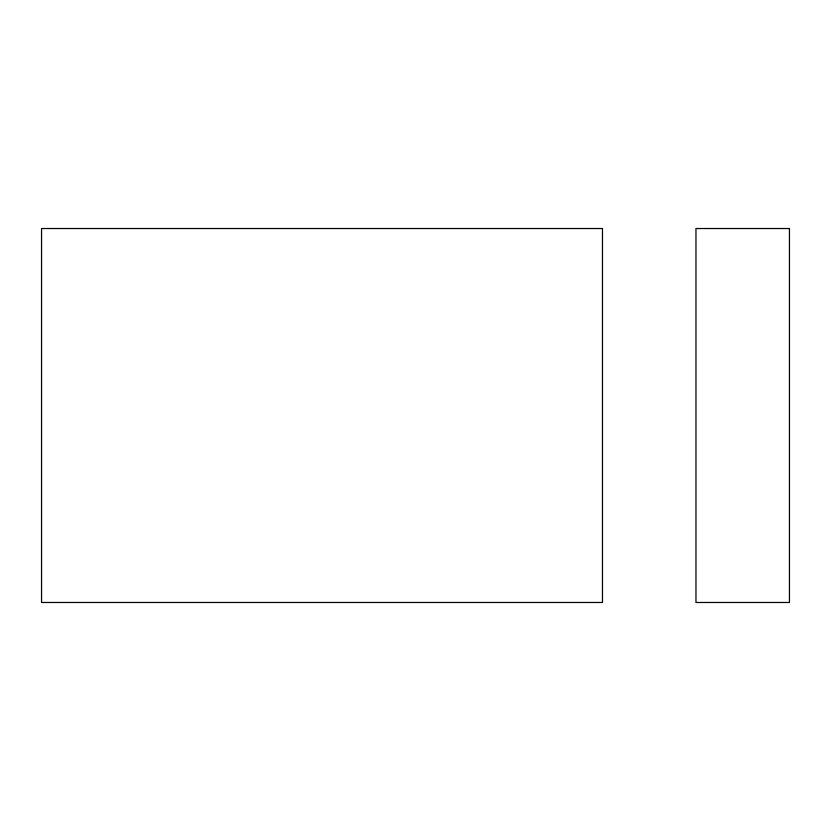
<?xml version="1.0" encoding="UTF-8"?>
<svg xmlns="http://www.w3.org/2000/svg" width="831" height="831" viewBox="0 0 831 831"><rect width="100%" height="100%" fill="white"/><g stroke="black" fill="none" stroke-linecap="round" stroke-linejoin="round"><path stroke-width="1.25" d="M602.475 228.525L41.55 228.525L41.55 602.475L602.475 602.475L602.475 228.525M789.45 228.525L695.963 228.525L695.963 602.475L789.45 602.475L789.45 228.525"/></g></svg>
